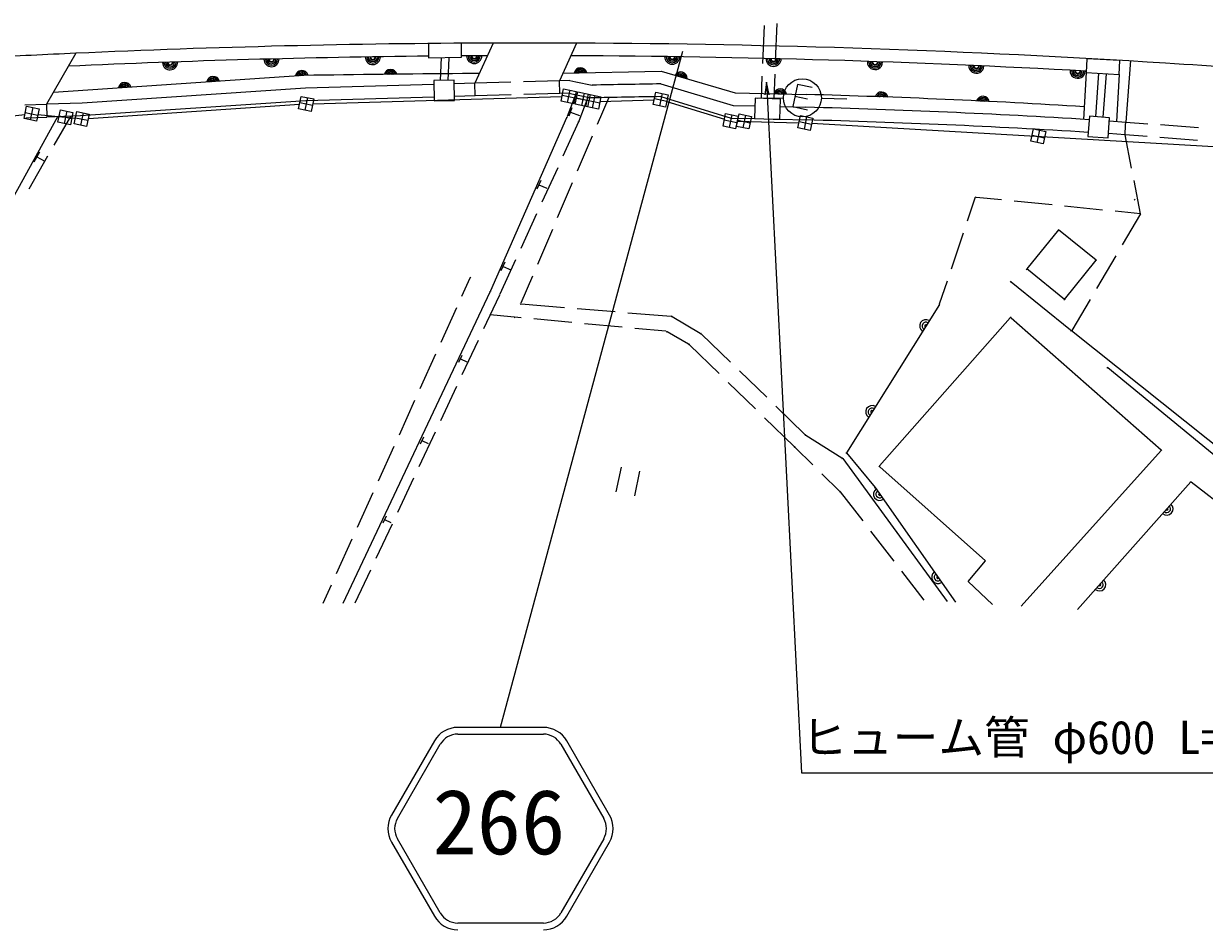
# Model space of a CAD drawing. Units: millimetres, scale not verified. Extents: x 40000 to 680000, y 20000 to 380000.
# Drawn here: x 121830 to 168404, y 241390 to 276993 of the extents above; entities that cross this region are included whole.
import ezdxf
from ezdxf.enums import TextEntityAlignment as Align

# ---------------------------------------------------------------- set-up
doc = ezdxf.new("R2010")
doc.units = ezdxf.units.MM
doc.header["$LTSCALE"] = 1000
for name, color, linetype, lineweight in [('M-BGD', 7, 'Continuous', 13), ('M-BMK-ROW', 30, 'Continuous', 13), ('M-STR-HTXT', 7, 'Continuous', 13), ('M-STR-STRC', 7, 'Continuous', 13)]:
    doc.layers.add(name, color=color, linetype=linetype, lineweight=lineweight)
doc.styles.add('ＭＳ ゴシック', font='')
doc.styles.get('ＭＳ ゴシック').set_extended_font_data('MS Gothic')

# ---------------------------------------------------------------- blocks, each defined once
blk = doc.blocks.new('open_arrow')
at = {"color": 0, "linetype": 'Continuous', "lineweight": -2}
blk.add_lwpolyline([(7.5, 1.25), (0, 0), (7.5, -1.25)], dxfattribs=at)

msp = doc.modelspace()

# ---------------------------------------------------------------- linework, layer by layer
at = {"layer": 'M-BGD'}
for p, q in [((151040, 276913), (150976, 275414)), ((151544, 276993), (151480, 275494)), ((137799, 276208), (137805, 275650)), ((139105, 275665), (139099, 276219)), ((140348, 276225), (139628, 274640)), ((143642, 276224), (142966, 274735)), ((123888, 275824), (122734, 273810)), ((137805, 275650), (139105, 275665)), ((138305, 275656), (138261, 274750)), ((138605, 275650), (138561, 274745)), ((163772, 275609), (163740, 275060)), ((165070, 275535), (163772, 275609)), ((165038, 274985), (165070, 275535)), ((165492, 275538), (165307, 273109)), ((132889, 274950), (123005, 274283)), ((139803, 275024), (139143, 275021)), ((143105, 275041), (146975, 275114)), ((146975, 275114), (149895, 274264)), ((150954, 274915), (150917, 274042)), ((151458, 274995), (151417, 274027)), ((163740, 275060), (163635, 273216)), ((163740, 275060), (165038, 274985)), ((164118, 273321), (164240, 275033)), ((164418, 273300), (164539, 275012)), ((165038, 274985), (164932, 273134)), ((132947, 274449), (124136, 273855)), ((138014, 274594), (132947, 274449)), ((138812, 274758), (138012, 274746)), ((138012, 274746), (138023, 273946)), ((138823, 273958), (138812, 274758)), ((139628, 274640), (138814, 274616)), ((141047, 274680), (139628, 274640)), ((139642, 274140), (139628, 274640)), ((142966, 274735), (141547, 274694)), ((143379, 274747), (142966, 274735)), ((142980, 274235), (142966, 274735)), ((143379, 274747), (143609, 274699)), ((143609, 274699), (144254, 274564)), ((146969, 274614), (149814, 273766)), ((152353, 274598), (152167, 273718)), ((152940, 274473), (152353, 274598)), ((124136, 273855), (122734, 273810)), ((132968, 273950), (124080, 273350)), ((138021, 274094), (132972, 273950)), ((138023, 273946), (138823, 273958)), ((139642, 274140), (138821, 274117)), ((141061, 274180), (139642, 274140)), ((142980, 274235), (141561, 274195)), ((143334, 274245), (142980, 274235)), ((143594, 274191), (143275, 273332)), ((143334, 274245), (144208, 274063)), ((143740, 273162), (144099, 274086)), ((144908, 274078), (144452, 273011)), ((146962, 274114), (149733, 273267)), ((149895, 274264), (152691, 274197)), ((150681, 274048), (150658, 273249)), ((151681, 274020), (150681, 274048)), ((151797, 274057), (150797, 274045)), ((151658, 273220), (151681, 274020)), ((152254, 274128), (152753, 274023)), ((153297, 274051), (154297, 274030)), ((121885, 273784), (122734, 273810)), ((122734, 273811), (122750, 273301)), ((143457, 273672), (143335, 273337)), ((143395, 273499), (143763, 273367)), ((149814, 273766), (150672, 273745)), ((151672, 273721), (152679, 273697)), ((152167, 273718), (152754, 273593)), ((123162, 273316), (118081, 264098)), ((121918, 273277), (122750, 273301)), ((124080, 273350), (122750, 273301)), ((123678, 273335), (123027, 272200)), ((140255, 266466), (143256, 273286)), ((143720, 273116), (143104, 271764)), ((143245, 273295), (143287, 273322)), ((143710, 273125), (143752, 273152)), ((149733, 273267), (150657, 273245)), ((150657, 273245), (151394, 273228)), ((151394, 273228), (151658, 273221)), ((151658, 273221), (152667, 273197)), ((163869, 273341), (163809, 272543)), ((164667, 273281), (163869, 273341)), ((164606, 272483), (164667, 273281)), ((165306, 273097), (164657, 273152)), ((166177, 273032), (165306, 273097)), ((168172, 272883), (166676, 272995)), ((144256, 272551), (143667, 271172)), ((163809, 272543), (164606, 272483)), ((165274, 272610), (164619, 272653)), ((165533, 271296), (165274, 272610)), ((166143, 272543), (165274, 272610)), ((168137, 272390), (166642, 272505)), ((122778, 271766), (122032, 270465)), ((122455, 271929), (122236, 271530)), ((122350, 271736), (122635, 271584)), ((142896, 271310), (142273, 269945)), ((142228, 270806), (142076, 270467)), ((142156, 270637), (142462, 270506)), ((143470, 270712), (142881, 269333)), ((165888, 269492), (165629, 270806)), ((159353, 270129), (159395, 270156)), ((160404, 270039), (159398, 270140)), ((159062, 269214), (159366, 270119)), ((162395, 269841), (160902, 269990)), ((164385, 269642), (162892, 269791)), ((165631, 270047), (165673, 270074)), ((142066, 269490), (141443, 268125)), ((165888, 269492), (164882, 269592)), ((165888, 269492), (165167, 268270)), ((142685, 268873), (142096, 267493)), ((158425, 267318), (158903, 268740)), ((162650, 268866), (161401, 267318)), ((164135, 267666), (162650, 268866)), ((164913, 267839), (164150, 266547)), ((141235, 267671), (140618, 266319)), ((140812, 267579), (140660, 267240)), ((140740, 267410), (141046, 267279)), ((162886, 266119), (164135, 267666)), ((164114, 267653), (164156, 267680)), ((139436, 266960), (139108, 266234)), ((139425, 266969), (139467, 266996)), ((141899, 267034), (141444, 265967)), ((161377, 267301), (161419, 267328)), ((162886, 266119), (161401, 267318)), ((134434, 254137), (140234, 266421)), ((140224, 266430), (140266, 266457)), ((157962, 265938), (158266, 266844)), ((160737, 266803), (160779, 266830)), ((163123, 264905), (160777, 266801)), ((139983, 264964), (140597, 266274)), ((140587, 266283), (140629, 266310)), ((141413, 265930), (141455, 265957)), ((141459, 265941), (143167, 265800)), ((162865, 266105), (162907, 266133)), ((163896, 266117), (163175, 264895)), ((138902, 265778), (138284, 264412)), ((141461, 265391), (140237, 265505)), ((143665, 265758), (145160, 265634)), ((145659, 265593), (147367, 265451)), ((157954, 265915), (154282, 260072)), ((157933, 265901), (157975, 265928)), ((141176, 265401), (141218, 265429)), ((143452, 265204), (141959, 265344)), ((145443, 265018), (143950, 265158)), ((147371, 265436), (147413, 265463)), ((147414, 265437), (148521, 264788)), ((155595, 259554), (160742, 265393)), ((160737, 265398), (160779, 265426)), ((160777, 265396), (166693, 260188)), ((147165, 264858), (145941, 264972)), ((147169, 264842), (147211, 264869)), ((148057, 264356), (147212, 264843)), ((148522, 264761), (148564, 264789)), ((148561, 264757), (149708, 263646)), ((163122, 264875), (163163, 264903)), ((169578, 259763), (163162, 264873)), ((139134, 263153), (139771, 264511)), ((148058, 264330), (148099, 264358)), ((149266, 263191), (148096, 264326)), ((138078, 263956), (137460, 262589)), ((139119, 263907), (138987, 263628)), ((139059, 263773), (139306, 263656)), ((150067, 263298), (151144, 262255)), ((164555, 263416), (164597, 263443)), ((172630, 256811), (164595, 263414)), ((138284, 261342), (138921, 262701)), ((150701, 261797), (149625, 262842)), ((137254, 262133), (136637, 260767)), ((151503, 261907), (152650, 260795)), ((152229, 260313), (151060, 261449)), ((137435, 259532), (138072, 260890)), ((137604, 260689), (137472, 260411)), ((137544, 260556), (137791, 260438)), ((152647, 260764), (152688, 260792)), ((152689, 260765), (154110, 259875)), ((136431, 260311), (135813, 258944)), ((152226, 260282), (152268, 260309)), ((152265, 260278), (152959, 259594)), ((154261, 260058), (154303, 260085)), ((154282, 260072), (155413, 258702)), ((161178, 254021), (166695, 260153)), ((166690, 260158), (166732, 260185)), ((145394, 259505), (145187, 258527)), ((154110, 259848), (154152, 259875)), ((154146, 259841), (158263, 254199)), ((155558, 259521), (155600, 259548)), ((159769, 255802), (155598, 259518)), ((136586, 257721), (137223, 259079)), ((146128, 259349), (145920, 258371)), ((153315, 259244), (154009, 258560)), ((135607, 258488), (134989, 257122)), ((154006, 258529), (154048, 258556)), ((154042, 258522), (154926, 257378)), ((155392, 258688), (155434, 258716)), ((155413, 258702), (158586, 254179)), ((163393, 253886), (167865, 258924)), ((167844, 258911), (167886, 258938)), ((171938, 255775), (167884, 258909)), ((136131, 257569), (135999, 257291)), ((135737, 255910), (136374, 257268)), ((136071, 257436), (136318, 257318)), ((134783, 256666), (134165, 255299)), ((155232, 256982), (156149, 255795)), ((159090, 254997), (159769, 255802)), ((134910, 254148), (135524, 255458)), ((156454, 255399), (157338, 254255)), ((133959, 254843), (133631, 254118)), ((160041, 254090), (159090, 254997))]:
    msp.add_line(p, q, dxfattribs=at)
msp.add_circle((152547, 274066), 750, dxfattribs=at)
for centre, radius, start, end in [((141772, -120272), 396500, 90.2058, 92.5852), ((141772, -120272), 396500, 89.7298, 90.2058), ((141772, -120272), 396500, 86.3709, 89.7298), ((141772, -120272), 396500, 92.5852, 93.0924), ((141772, -120272), 396000, 90.2389, 90.38601), ((139604, 275719), 300, 180.5924, 0.5924), ((139604, 275719), 240, 180.5924, 0.5924), ((139604, 275719), 180, 180.5924, 0.5924), ((139604, 275719), 120, 180.5924, 0.5924), ((139604, 275719), 100, 180.5924, 0.5924), ((141772, -120272), 396000, 86.8194, 89.7622), ((141772, -120272), 396000, 90.5741, 92.6287), ((127607, 275470), 300, 181.9188, 1.9188), ((127607, 275470), 240, 181.9188, 1.9188), ((127607, 275470), 180, 181.9188, 1.9188), ((127607, 275470), 120, 181.9188, 1.9188), ((127607, 275470), 100, 181.9188, 1.9188), ((131605, 275593), 300, 181.2822, 1.2821), ((131605, 275593), 240, 181.2822, 1.2821), ((131605, 275593), 180, 181.2822, 1.2821), ((131605, 275593), 120, 181.2822, 1.2821), ((131605, 275593), 100, 181.2822, 1.2821), ((135604, 275678), 300, 180.5924, 0.5924), ((135604, 275678), 240, 180.5924, 0.5924), ((135604, 275678), 180, 180.5924, 0.5924), ((135604, 275678), 120, 180.5924, 0.5924), ((135604, 275678), 100, 180.5924, 0.5924), ((143798, 274998), 256, 13.7612, 168.4004), ((147415, 275693), 300, 179.5437, 359.5437), ((147415, 275693), 240, 179.5437, 359.5437), ((147415, 275693), 180, 179.5437, 359.5437), ((147415, 275693), 120, 179.5437, 359.5437), ((147415, 275693), 100, 179.5437, 359.5437), ((151414, 275607), 300, 178.6891, 358.6891), ((151414, 275607), 240, 178.6891, 358.6891), ((151414, 275607), 180, 178.6891, 358.6891), ((151414, 275607), 120, 178.6891, 358.6891), ((151414, 275607), 100, 178.6891, 358.6891), ((155412, 275479), 300, 177.936, 357.9361), ((155412, 275479), 240, 177.936, 357.9361), ((155412, 275479), 180, 177.936, 357.9361), ((155412, 275479), 120, 177.936, 357.9361), ((155412, 275479), 100, 177.936, 357.9361), ((159410, 275335), 300, 177.1361, 357.1361), ((159410, 275335), 240, 177.1361, 357.1361), ((159410, 275335), 180, 177.1361, 357.1361), ((159410, 275335), 120, 177.1361, 357.1361), ((159410, 275335), 100, 177.1361, 357.1361), ((141772, -120272), 396500, 85.5377, 86.3709), ((129315, 274653), 256, 16.5413, 171.1805), ((129315, 274653), 205, 19.7866, 167.9352), ((129315, 274653), 154, 25.321, 162.4008), ((132807, 274888), 256, 16.5413, 171.1805), ((132807, 274888), 205, 19.7866, 167.9352), ((132807, 274888), 154, 25.321, 162.4008), ((132807, 274888), 102, 37.1443, 150.5775), ((132807, 274888), 100, 38.0898, 149.632), ((150691, -1012418), 1287491, 90.51391, 90.79224), ((136304, 274931), 256, 13.2959, 167.9351), ((136304, 274931), 205, 16.5412, 164.6898), ((136304, 274931), 154, 22.0756, 159.1554), ((136304, 274931), 102, 33.8989, 147.3321), ((136304, 274931), 100, 34.8444, 146.3866), ((143798, 274998), 205, 17.0065, 165.1551), ((143798, 274998), 154, 22.5409, 159.6207), ((143798, 274998), 102, 34.3642, 147.7974), ((143798, 274998), 100, 35.3097, 146.852), ((147748, 274831), 256, 356.4445, 151.0837), ((147748, 274831), 205, 359.6898, 147.8384), ((147748, 274831), 154, 5.2242, 142.304), ((147748, 274831), 102, 17.0475, 130.4807), ((147748, 274831), 100, 17.993, 129.5352), ((163405, 275135), 300, 177.1361, 357.1361), ((163405, 275135), 240, 177.1361, 357.1361), ((163405, 275135), 180, 177.1361, 357.1361), ((163405, 275135), 120, 177.1361, 357.1361), ((163405, 275135), 100, 177.1361, 357.1361), ((125823, 274417), 256, 16.5413, 171.1805), ((125823, 274417), 205, 19.7866, 167.9352), ((125823, 274417), 154, 25.321, 162.4008), ((125823, 274417), 102, 37.1443, 150.5775), ((125823, 274417), 100, 38.0898, 149.632), ((129315, 274653), 102, 37.1443, 150.5775), ((129315, 274653), 100, 38.0898, 149.632), ((151365, -40599), 315244, 90.799, 91.2925), ((151673, 274163), 256, 11.2436, 165.8828), ((151673, 274163), 205, 14.4889, 162.6375), ((151365, -40599), 314744, 90.80151, 91.30291), ((151673, 274163), 154, 20.0233, 157.103), ((151673, 274163), 102, 31.8466, 145.2798), ((151673, 274163), 100, 32.7921, 144.3343), ((144357, -40846), 315153, 86.48792, 88.4847), ((155670, 274039), 256, 10.5306, 165.1698), ((155670, 274039), 205, 13.7759, 161.9246), ((155670, 274039), 154, 19.3104, 156.3901), ((155670, 274039), 102, 31.1336, 144.5668), ((155670, 274039), 100, 32.0791, 143.6214), ((159666, 273872), 256, 9.6272, 164.2665), ((159666, 273872), 205, 12.8725, 161.0212), ((159666, 273872), 154, 18.407, 155.4867), ((159666, 273872), 102, 30.2302, 143.6635), ((159666, 273872), 100, 31.1757, 142.718), ((144353, -40952), 314759, 86.4471, 88.4842), ((144349, -41058), 314366, 86.4488, 88.4838), ((-148785, 293598), 314759, 356.1766, 356.26771), ((157422, 265068), 250, 57.8506, 237.8506), ((157422, 265068), 150, 57.8506, 237.8506), ((157422, 265068), 50, 57.8506, 237.8506), ((155294, 261681), 250, 57.8506, 237.8506), ((155294, 261681), 150, 57.8506, 237.8506), ((155294, 261681), 50, 57.8506, 237.8506), ((155598, 258438), 250, 125.0429, 305.0429), ((155598, 258438), 150, 125.0429, 305.0429), ((155598, 258438), 50, 125.0429, 305.0429), ((166919, 257859), 250, 228.4094, 48.4094), ((166919, 257859), 150, 228.4094, 48.4094), ((166919, 257859), 50, 228.4094, 48.4094), ((157895, 255163), 250, 125.0429, 305.0429), ((157895, 255163), 150, 125.0429, 305.0429), ((157895, 255163), 50, 125.0429, 305.0429), ((164264, 254867), 250, 228.4094, 48.4094), ((164264, 254867), 150, 228.4094, 48.4094), ((164264, 254867), 50, 228.4094, 48.4094)]:
    msp.add_arc(centre, radius, start, end, dxfattribs=at)
at = {"layer": 'M-BMK-ROW'}
for p, q in [((143027, 273931), (143130, 274420)), ((143130, 274420), (143619, 274316)), ((143375, 274368), (143271, 273879)), ((132679, 273636), (132783, 274125)), ((132731, 273881), (133220, 273777)), ((132783, 274125), (133272, 274021)), ((133027, 274073), (132923, 273584)), ((133272, 274021), (133168, 273532)), ((133232, 273836), (143066, 274116)), ((143516, 273827), (143027, 273931)), ((143078, 274175), (143568, 274072)), ((143619, 274316), (143516, 273827)), ((143568, 274073), (144063, 273969)), ((143587, 273814), (143690, 274303)), ((143638, 274059), (144128, 273955)), ((143690, 274303), (144179, 274200)), ((143935, 274252), (143831, 273762)), ((144011, 273726), (144115, 274215)), ((144063, 273970), (144552, 273867)), ((144179, 274200), (144076, 273711)), ((144115, 274215), (144604, 274111)), ((144360, 274163), (144256, 273674)), ((144604, 274111), (144500, 273622)), ((144565, 273926), (146704, 273985)), ((146664, 273800), (146768, 274289)), ((146716, 274044), (147205, 273941)), ((146768, 274289), (147257, 274185)), ((147013, 274237), (146909, 273748)), ((147257, 274185), (147154, 273696)), ((147201, 273919), (149473, 273220)), ((113580, 272526), (121881, 273410)), ((121846, 273245), (121949, 273734)), ((121898, 273490), (122387, 273386)), ((121949, 273734), (122439, 273631)), ((122194, 273683), (122090, 273193)), ((122439, 273631), (122335, 273142)), ((122392, 273412), (123874, 273258)), ((123185, 273106), (123289, 273595)), ((123289, 273595), (123778, 273491)), ((123533, 273543), (123430, 273054)), ((123778, 273491), (123674, 273002)), ((123828, 273039), (123932, 273528)), ((123932, 273528), (124421, 273424)), ((124176, 273476), (124072, 272987)), ((124421, 273424), (124317, 272935)), ((124384, 273249), (132716, 273811)), ((133168, 273532), (132679, 273636)), ((144076, 273711), (143587, 273814)), ((144500, 273622), (144011, 273726)), ((147154, 273696), (146664, 273800)), ((149417, 272954), (149521, 273443)), ((149521, 273443), (150010, 273339)), ((149765, 273391), (149661, 272902)), ((149952, 272941), (150056, 273430)), ((150056, 273430), (150545, 273326)), ((122335, 273142), (121846, 273245)), ((123674, 273002), (123185, 273106)), ((123237, 273350), (123726, 273247)), ((124317, 272935), (123828, 273039)), ((123880, 273283), (124369, 273180)), ((149906, 272850), (149417, 272954)), ((149469, 273198), (149958, 273095)), ((150010, 273339), (149906, 272850)), ((150441, 272837), (149952, 272941)), ((149968, 273140), (152409, 273082)), ((150004, 273185), (150493, 273082)), ((150301, 273378), (150197, 272889)), ((150545, 273326), (150441, 272837)), ((152367, 272883), (152471, 273372)), ((152419, 273128), (152908, 273024)), ((152471, 273372), (152960, 273268)), ((152716, 273320), (152612, 272831)), ((152960, 273268), (152856, 272779)), ((152916, 273061), (172049, 271954)), ((152856, 272779), (152367, 272883)), ((161556, 272351), (161660, 272841)), ((161608, 272596), (162097, 272492)), ((161660, 272841), (162149, 272737)), ((161905, 272789), (161801, 272300)), ((162149, 272737), (162046, 272248)), ((162046, 272248), (161556, 272351))]:
    msp.add_line(p, q, dxfattribs=at)
at = {"layer": 'M-STR-HTXT'}
msp.add_lwpolyline([(151131, 274686), (152513, 247445), (173213, 247445)], dxfattribs=at)
at = {"layer": 'M-STR-STRC'}
for p, q in [((147820, 275888), (140625, 249237)), ((142332, 249237), (138953, 249237)), ((138032, 248705), (136343, 245779)), ((138953, 248971), (142332, 248971)), ((144943, 245779), (143254, 248705)), ((136573, 245646), (138262, 248572)), ((143023, 248572), (144713, 245646)), ((136343, 244715), (138032, 241789)), ((138262, 241922), (136573, 244848)), ((144713, 244848), (143023, 241922)), ((143254, 241789), (144943, 244715)), ((142332, 241523), (138953, 241523))]:
    msp.add_line(p, q, dxfattribs=at)
for centre, radius, start, end in [((138953, 248173), 1064, 90, 150), ((142332, 248173), 1064, 30, 90), ((138953, 248173), 798, 90, 150), ((142332, 248173), 798, 30, 90), ((137264, 245247), 1064, 150, 210), ((137264, 245247), 798, 150, 210), ((144021, 245247), 798, 330, 30), ((144021, 245247), 1064, 330, 30), ((138953, 242321), 1064, 210, 270), ((138953, 242321), 798, 210, 270), ((142332, 242321), 798, 270, 330), ((142332, 242321), 1064, 270, 330)]:
    msp.add_arc(centre, radius, start, end, dxfattribs=at)

# ---------------------------------------------------------------- block references
at = {"layer": 'M-STR-HTXT', "xscale": 66.7, "yscale": 66.7, "rotation": 272.9}
msp.add_blockref('open_arrow', (151131, 274686), dxfattribs=at)

# ---------------------------------------------------------------- texts
at = {"layer": 'M-STR-HTXT', "style": 'ＭＳ ゴシック'}
msp.add_text('ヒューム管 φ600 L=12.3', height=1320, dxfattribs=at).set_placement((152513, 248845), align=Align.MIDDLE_LEFT)
at = {"layer": 'M-STR-STRC', "style": 'ＭＳ ゴシック'}
msp.add_text('266', height=2566, dxfattribs=at).set_placement((137959, 243461), align=Align.BOTTOM_LEFT)

doc.saveas('drawing.dxf')
